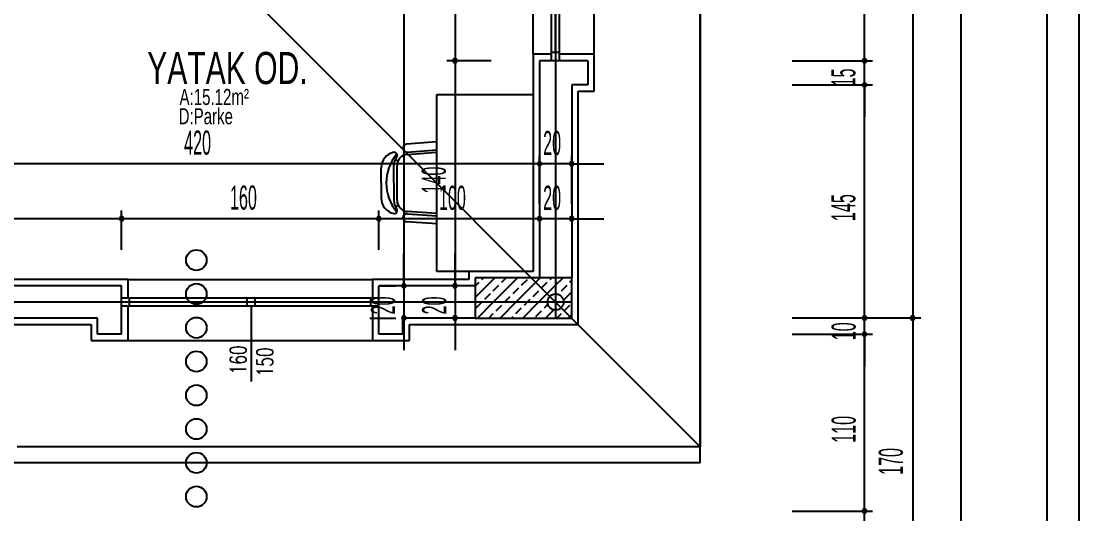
# Model space of a CAD drawing. Extents: x 3907.4 to 3911.57, y -3054.42 to -3053.7.
# Drawn here: x 3908.738 to 3908.8696, y -3054.2664 to -3054.2051 of the extents above; entities that cross this region are included whole.
import ezdxf

# ---------------------------------------------------------------- set-up
doc = ezdxf.new("R2010")
doc.units = 0
doc.header["$LTSCALE"] = 2
doc.header["$MEASUREMENT"] = 0
doc.linetypes.add('ACAD_ISO03W100', pattern=[30, 12, -18])
doc.linetypes.add('ACAD_ISO10W100', pattern=[18, 12, -3, 0, -3])
doc.layers.get('0').update_dxf_attribs({"linetype": 'CONTINUOUS'})
for name, color, linetype in [('AKS', 11, 'CONTINUOUS'), ('DOĞRAMA', 2, 'CONTINUOUS'), ('DUVAR', 7, 'CONTINUOUS'), ('KOLON', 3, 'CONTINUOUS'), ('KOLTAR', 9, 'CONTINUOUS'), ('MB', 11, 'CONTINUOUS'), ('OLÇÜ', 6, 'CONTINUOUS'), ('SıVA', 6, 'CONTINUOUS'), ('TEFRIŞ', 32, 'CONTINUOUS'), ('TEXT', 11, 'CONTINUOUS'), ('ÇATI', 7, 'CONTINUOUS')]:
    doc.layers.add(name, color=color, linetype=linetype)
doc.styles.add('DETAY', font='stylu.ttf', dxfattribs={"width": 0.7, "height": 13})
doc.styles.add('KAPı-PEN', font='simplex.shx', dxfattribs={"width": 0.7, "height": 10})
doc.styles.add('MAHAL', font='stylu.ttf', dxfattribs={"width": 0.7, "height": 20})
doc.styles.add('ÖLÇÜ', font='stylu.ttf', dxfattribs={"width": 0.5})

msp = doc.modelspace()

# ---------------------------------------------------------------- linework, layer by layer
at = {"color": 0, "linetype": 'ByBlock'}
for centre, start, end in [((3908.791949933844, -3054.21002954204), 90, 270), ((3908.791949933844, -3054.21002954204), 90, 270), ((3908.791949933844, -3054.21002954204), 270, 90), ((3908.791949933844, -3054.21002954204), 270, 90), ((3908.842896636755, -3054.21002954204), 90, 270), ((3908.842896636755, -3054.21002954204), 90, 270), ((3908.842896636755, -3054.21002954204), 270, 90), ((3908.842896636755, -3054.21002954204), 270, 90), ((3908.842896636755, -3054.21302954204), 90, 270), ((3908.842896636755, -3054.21302954204), 90, 270), ((3908.842896636755, -3054.21302954204), 270, 90), ((3908.842896636755, -3054.21302954204), 270, 90), ((3908.802465526087, -3054.222860197557), 0, 180), ((3908.802465526087, -3054.222860197557), 0, 180), ((3908.802465526087, -3054.222860197557), 180, 0), ((3908.802465526087, -3054.222860197557), 180, 0), ((3908.806465526086, -3054.222860197557), 0, 180), ((3908.806465526086, -3054.222860197557), 180, 0), ((3908.750465526086, -3054.229674175726), 0, 180), ((3908.750465526086, -3054.229674175726), 0, 180), ((3908.750465526086, -3054.229674175726), 180, 0), ((3908.750465526086, -3054.229674175726), 180, 0), ((3908.782465526087, -3054.229674175726), 0, 180), ((3908.782465526087, -3054.229674175726), 0, 180), ((3908.782465526087, -3054.229674175726), 180, 0), ((3908.782465526087, -3054.229674175726), 180, 0), ((3908.802465526087, -3054.229674175726), 0, 180), ((3908.802465526087, -3054.229674175726), 0, 180), ((3908.802465526087, -3054.229674175726), 180, 0), ((3908.802465526087, -3054.229674175726), 180, 0), ((3908.806465526086, -3054.229674175726), 0, 180), ((3908.806465526086, -3054.229674175726), 180, 0), ((3908.785582152533, -3054.23802954204), 90, 270), ((3908.785582152533, -3054.23802954204), 90, 270), ((3908.785582152533, -3054.23802954204), 270, 90), ((3908.785582152533, -3054.23802954204), 270, 90), ((3908.791949933844, -3054.23802954204), 90, 270), ((3908.791949933844, -3054.23802954204), 90, 270), ((3908.791949933844, -3054.23802954204), 270, 90), ((3908.791949933844, -3054.23802954204), 270, 90), ((3908.785582152533, -3054.24202954204), 90, 270), ((3908.785582152533, -3054.24202954204), 270, 90), ((3908.791949933844, -3054.24202954204), 90, 270), ((3908.791949933844, -3054.24202954204), 270, 90), ((3908.842896636755, -3054.242019613712), 90, 270), ((3908.842896636755, -3054.242019613712), 90, 270), ((3908.842896636755, -3054.242019613712), 270, 90), ((3908.842896636755, -3054.242019613712), 270, 90), ((3908.848896636755, -3054.242019613712), 90, 270), ((3908.848896636755, -3054.242019613712), 90, 270), ((3908.848896636755, -3054.242019613712), 270, 90), ((3908.848896636755, -3054.242019613712), 270, 90), ((3908.842896636755, -3054.24402954204), 90, 270), ((3908.842896636755, -3054.24402954204), 90, 270), ((3908.842896636755, -3054.24402954204), 270, 90), ((3908.842896636755, -3054.24402954204), 270, 90), ((3908.842896636755, -3054.26602954204), 90, 270), ((3908.842896636755, -3054.26602954204), 90, 270), ((3908.842896636755, -3054.26602954204), 270, 90), ((3908.842896636755, -3054.26602954204), 270, 90)]:
    msp.add_arc(centre, 0.00025, start, end, dxfattribs=at)
at = {"layer": 'AKS', "linetype": 'ACAD_ISO10W100'}
for p, q in [((3908.804465526086, -3053.717968091759), (3908.804465526086, -3054.24202954204)), ((3908.430962617092, -3054.24002954204), (3908.806465526086, -3054.24002954204))]:
    msp.add_line(p, q, dxfattribs=at)
at = {"layer": 'AKS'}
msp.add_circle((3908.804465526086, -3054.24002954204), 0.001, dxfattribs=at)
at = {"layer": 'DOĞRAMA'}
for p, q in [((3908.801665526086, -3054.20922954204), (3908.801665526086, -3054.17482954204)), ((3908.803965526086, -3054.21002954204), (3908.803965526086, -3054.17402954204)), ((3908.804965526086, -3054.21002954204), (3908.804965526086, -3054.17402954204)), ((3908.809265526086, -3054.20922954204), (3908.809265526086, -3054.17482954204)), ((3908.804465526086, -3054.20902954204), (3908.804465526086, -3054.192423657439)), ((3908.804965526086, -3054.20902954204), (3908.803965526086, -3054.20902954204)), ((3908.804965526086, -3054.20902954204), (3908.803965526086, -3054.20902954204)), ((3908.751265526086, -3054.23722954204), (3908.781665526086, -3054.23722954204)), ((3908.750465526086, -3054.23952954204), (3908.782465526087, -3054.23952954204)), ((3908.751465526086, -3054.24052954204), (3908.751465526086, -3054.23952954204)), ((3908.751465526086, -3054.24052954204), (3908.751465526086, -3054.23952954204)), ((3908.766071410687, -3054.24052954204), (3908.766071410687, -3054.23952954204)), ((3908.767071410688, -3054.24052954204), (3908.767071410688, -3054.23952954204)), ((3908.781465526086, -3054.24052954204), (3908.781465526086, -3054.23952954204)), ((3908.750465526086, -3054.24052954204), (3908.782465526087, -3054.24052954204)), ((3908.751465526086, -3054.24002954204), (3908.766071410687, -3054.24002954204)), ((3908.766574495727, -3054.24052954204), (3908.766574495727, -3054.247906646629)), ((3908.766574495727, -3054.24052954204), (3908.766574495727, -3054.249906646629)), ((3908.767071410688, -3054.24002954204), (3908.781465526086, -3054.24002954204)), ((3908.751265526086, -3054.24482954204), (3908.781665526086, -3054.24482954204))]:
    msp.add_line(p, q, dxfattribs=at)
at = {"layer": 'DUVAR'}
for p, q in [((3908.806465526086, -3054.21002954204), (3908.802465526087, -3054.21002954204)), ((3908.808465526086, -3054.21002954204), (3908.802465526087, -3054.21002954204)), ((3908.802465526087, -3054.21002954204), (3908.802465526087, -3054.23702954204)), ((3908.808465526086, -3054.21002954204), (3908.808465526086, -3054.21302954204)), ((3908.808465526086, -3054.21302954204), (3908.806465526086, -3054.21302954204)), ((3908.806465526086, -3054.21302954204), (3908.806465526086, -3054.23702954204)), ((3908.750465526086, -3054.23802954204), (3908.729465526086, -3054.23802954204)), ((3908.750465526086, -3054.24202954204), (3908.750465526086, -3054.23802954204)), ((3908.750465526086, -3054.24402954204), (3908.750465526086, -3054.23802954204)), ((3908.782465526087, -3054.24202954204), (3908.782465526087, -3054.23802954204)), ((3908.782465526087, -3054.24402954204), (3908.782465526087, -3054.23802954204)), ((3908.794465526086, -3054.23802954204), (3908.782465526087, -3054.23802954204)), ((3908.747465526086, -3054.24202954204), (3908.720465526086, -3054.24202954204)), ((3908.747465526086, -3054.24402954204), (3908.747465526086, -3054.24202954204)), ((3908.785465526086, -3054.24402954204), (3908.785465526086, -3054.24202954204)), ((3908.794465526086, -3054.24202954204), (3908.785465526086, -3054.24202954204)), ((3908.750465526086, -3054.24402954204), (3908.747465526086, -3054.24402954204)), ((3908.785465526086, -3054.24402954204), (3908.782465526087, -3054.24402954204))]:
    msp.add_line(p, q, dxfattribs=at)
at = {"layer": 'KOLON'}
for p, q in [((3908.794465526086, -3054.23702954204), (3908.794465526086, -3054.24202954204)), ((3908.806465526086, -3054.23702954204), (3908.794465526086, -3054.23702954204)), ((3908.806465526086, -3054.24202954204), (3908.806465526086, -3054.23702954204)), ((3908.794465526086, -3054.24202954204), (3908.806465526086, -3054.24202954204))]:
    msp.add_line(p, q, dxfattribs=at)
at = {"layer": 'KOLTAR'}
for p, q in [((3908.794465526086, -3054.23946778063), (3908.796903764676, -3054.23702954204)), ((3908.794465526086, -3054.238053567065), (3908.794936477171, -3054.237582615981)), ((3908.795290030561, -3054.23722906259), (3908.795489551112, -3054.23702954204)), ((3908.796704244124, -3054.238643276153), (3908.797411350905, -3054.237936169372)), ((3908.796732191801, -3054.24002954204), (3908.799732191801, -3054.23702954204)), ((3908.797764904295, -3054.237582615981), (3908.798317978236, -3054.23702954204)), ((3908.799179117858, -3054.238996829543), (3908.799886224639, -3054.238289722762)), ((3908.799560618926, -3054.24002954204), (3908.802560618926, -3054.23702954204)), ((3908.80023977803, -3054.237936169372), (3908.800946884811, -3054.23722906259)), ((3908.80238904605, -3054.24002954204), (3908.804465526086, -3054.237953062004)), ((3908.802714651764, -3054.238289722762), (3908.803421758545, -3054.237582615981)), ((3908.803775311936, -3054.23722906259), (3908.803974832486, -3054.23702954204)), ((3908.804465526086, -3054.237953062004), (3908.805389046051, -3054.23702954204)), ((3908.805189525498, -3054.238643276153), (3908.805896632279, -3054.237936169372)), ((3908.80625018567, -3054.237582615981), (3908.806465526086, -3054.237367275564)), ((3908.795643583952, -3054.239703936325), (3908.796350690733, -3054.238996829543)), ((3908.798146405361, -3054.24002954204), (3908.798825564467, -3054.239350382934)), ((3908.801653991592, -3054.239350382934), (3908.802361098373, -3054.238643276153)), ((3908.804759173433, -3054.239073628218), (3908.804835972107, -3054.238996829543)), ((3908.805440368476, -3054.239806646739), (3908.806465526086, -3054.238781489129)), ((3908.79458292378, -3054.240764596496), (3908.795290030561, -3054.240057489715)), ((3908.794732191801, -3054.24202954204), (3908.796732191801, -3054.24002954204)), ((3908.797057797514, -3054.241118149886), (3908.797764904295, -3054.240411043105)), ((3908.797560618926, -3054.24202954204), (3908.799560618926, -3054.24002954204)), ((3908.798118457686, -3054.240057489715), (3908.798146405361, -3054.24002954204)), ((3908.799532671248, -3054.241471703277), (3908.80023977803, -3054.240764596496)), ((3908.80038904605, -3054.24202954204), (3908.80238904605, -3054.24002954204)), ((3908.80059333142, -3054.240411043105), (3908.800974832486, -3054.24002954204)), ((3908.800974832486, -3054.24002954204), (3908.801300438201, -3054.239703936325)), ((3908.803068205154, -3054.240764596496), (3908.803509612264, -3054.240323189387)), ((3908.805543078889, -3054.241118149886), (3908.80625018567, -3054.240411043105)), ((3908.796146405361, -3054.24202954204), (3908.796704244124, -3054.241471703277)), ((3908.798974832486, -3054.24202954204), (3908.799179117858, -3054.241825256668)), ((3908.802007544983, -3054.241825256668), (3908.802714651764, -3054.241118149886)), ((3908.803217473175, -3054.24202954204), (3908.804242630786, -3054.24100438443)), ((3908.804631686735, -3054.24202954204), (3908.805189525498, -3054.241471703277)), ((3908.8060459003, -3054.24202954204), (3908.806465526086, -3054.241609916254))]:
    msp.add_line(p, q, dxfattribs=at)
at = {"layer": 'MB', "color": 2}
for q in [(3908.822465526086, -3053.82402954204), (3908.730465526086, -3054.26002954204)]:
    msp.add_line((3908.822465526086, -3054.26002954204), q, dxfattribs=at)
at = {"layer": 'OLÇÜ', "color": 6}
for p, q in [((3908.848896636755, -3053.98202954204), (3908.848896636755, -3054.242019613712)), ((3908.854896636755, -3053.98202954204), (3908.854896636755, -3054.27602954204)), ((3908.785582152533, -3054.16602954204), (3908.785582152533, -3054.23802954204)), ((3908.791949933844, -3054.17402954204), (3908.791949933844, -3054.21002954204)), ((3908.842896636755, -3054.21002954204), (3908.842896636755, -3054.17402954204)), ((3908.842896636755, -3054.21002954204), (3908.842896636755, -3054.20602954204)), ((3908.796465526086, -3054.21002954204), (3908.790949933843, -3054.21002954204)), ((3908.796465526086, -3054.21002954204), (3908.790949933843, -3054.21002954204)), ((3908.791949933844, -3054.21002954204), (3908.791949933844, -3054.23802954204)), ((3908.833896636755, -3054.21002954204), (3908.843896636755, -3054.21002954204)), ((3908.833896636755, -3054.21002954204), (3908.843896636755, -3054.21002954204)), ((3908.842896636755, -3054.21302954204), (3908.842896636755, -3054.21002954204)), ((3908.833896636755, -3054.21302954204), (3908.843896636755, -3054.21302954204)), ((3908.833896636755, -3054.21302954204), (3908.843896636755, -3054.21302954204)), ((3908.842896636755, -3054.242019613712), (3908.842896636755, -3054.21302954204)), ((3908.842896636755, -3054.21302954204), (3908.842896636755, -3054.21702954204)), ((3908.802465526087, -3054.227849277911), (3908.802465526087, -3054.221860197557)), ((3908.802465526087, -3054.227849277911), (3908.802465526087, -3054.221860197557)), ((3908.806465526086, -3054.227849277911), (3908.806465526086, -3054.221860197557)), ((3908.802465526087, -3054.222860197557), (3908.718465526086, -3054.222860197557)), ((3908.802465526087, -3054.222860197557), (3908.798465526086, -3054.222860197557)), ((3908.806465526086, -3054.222860197557), (3908.802465526087, -3054.222860197557)), ((3908.806465526086, -3054.222860197557), (3908.810465526086, -3054.222860197557)), ((3908.750465526086, -3054.23352954204), (3908.750465526086, -3054.228674175727)), ((3908.750465526086, -3054.23352954204), (3908.750465526086, -3054.228674175727)), ((3908.782465526087, -3054.23352954204), (3908.782465526087, -3054.228674175727)), ((3908.782465526087, -3054.23352954204), (3908.782465526087, -3054.228674175727)), ((3908.802465526087, -3054.227849277911), (3908.802465526087, -3054.228674175727)), ((3908.802465526087, -3054.227849277911), (3908.802465526087, -3054.228674175727)), ((3908.806465526086, -3054.227849277911), (3908.806465526086, -3054.228674175727)), ((3908.750465526086, -3054.229674175726), (3908.718465526086, -3054.229674175726)), ((3908.782465526087, -3054.229674175726), (3908.750465526086, -3054.229674175726)), ((3908.802465526087, -3054.229674175726), (3908.782465526087, -3054.229674175726)), ((3908.802465526087, -3054.229674175726), (3908.798465526086, -3054.229674175726)), ((3908.806465526086, -3054.229674175726), (3908.802465526087, -3054.229674175726)), ((3908.806465526086, -3054.229674175726), (3908.810465526086, -3054.229674175726)), ((3908.785582152533, -3054.23802954204), (3908.785582152533, -3054.23402954204)), ((3908.791949933844, -3054.23802954204), (3908.791949933844, -3054.23402954204)), ((3908.782465526087, -3054.23802954204), (3908.784582152532, -3054.23802954204)), ((3908.782465526087, -3054.23802954204), (3908.784582152532, -3054.23802954204)), ((3908.785582152533, -3054.23802954204), (3908.785582152533, -3054.24202954204)), ((3908.791949933844, -3054.23802954204), (3908.791949933844, -3054.24202954204)), ((3908.794465526086, -3054.23802954204), (3908.792949933843, -3054.23802954204)), ((3908.794465526086, -3054.23802954204), (3908.792949933843, -3054.23802954204)), ((3908.842896636755, -3054.242019613712), (3908.842896636755, -3054.238019613712)), ((3908.781345886557, -3054.24202954204), (3908.784582152532, -3054.24202954204)), ((3908.785582152533, -3054.24202954204), (3908.785582152533, -3054.24602954204)), ((3908.791949933844, -3054.24202954204), (3908.791949933844, -3054.24602954204)), ((3908.794465526086, -3054.24202954204), (3908.792949933843, -3054.24202954204)), ((3908.833896636755, -3054.242019613712), (3908.843896636755, -3054.242019613712)), ((3908.833896636755, -3054.242019613712), (3908.843896636755, -3054.242019613712)), ((3908.839896636755, -3054.242019613712), (3908.849896636755, -3054.242019613712)), ((3908.839896636755, -3054.242019613712), (3908.849896636755, -3054.242019613712)), ((3908.842896636755, -3054.24402954204), (3908.842896636755, -3054.242019613712)), ((3908.848896636755, -3054.242019613712), (3908.848896636755, -3054.27602954204)), ((3908.833896636755, -3054.24402954204), (3908.843896636755, -3054.24402954204)), ((3908.833896636755, -3054.24402954204), (3908.843896636755, -3054.24402954204)), ((3908.842896636755, -3054.26602954204), (3908.842896636755, -3054.24402954204)), ((3908.842896636755, -3054.24402954204), (3908.842896636755, -3054.24802954204)), ((3908.833896636755, -3054.26602954204), (3908.843896636755, -3054.26602954204)), ((3908.833896636755, -3054.26602954204), (3908.843896636755, -3054.26602954204)), ((3908.842896636755, -3054.27602954204), (3908.842896636755, -3054.26602954204))]:
    msp.add_line(p, q, dxfattribs=at)
at = {"layer": 'SıVA'}
for p, q in [((3908.801665526086, -3054.20922954204), (3908.801665526086, -3054.23622954204)), ((3908.803965526086, -3054.20922954204), (3908.801665526086, -3054.20922954204)), ((3908.809265526086, -3054.20922954204), (3908.804965526086, -3054.20922954204)), ((3908.809265526086, -3054.21382954204), (3908.809265526086, -3054.20922954204)), ((3908.807265526086, -3054.21382954204), (3908.809265526086, -3054.21382954204)), ((3908.807265526086, -3054.23782954204), (3908.807265526086, -3054.21382954204)), ((3908.801665526086, -3054.23622954204), (3908.793665526086, -3054.23622954204)), ((3908.793665526086, -3054.23622954204), (3908.793665526086, -3054.23722954204)), ((3908.807265526086, -3054.24282954204), (3908.807265526086, -3054.23622954204)), ((3908.751265526086, -3054.23722954204), (3908.730265526086, -3054.23722954204)), ((3908.751265526086, -3054.23952954204), (3908.751265526086, -3054.23722954204)), ((3908.793665526086, -3054.23722954204), (3908.781665526086, -3054.23722954204)), ((3908.781665526086, -3054.23722954204), (3908.781665526086, -3054.23952954204)), ((3908.751265526086, -3054.24482954204), (3908.751265526086, -3054.24052954204)), ((3908.781665526086, -3054.24052954204), (3908.781665526086, -3054.24482954204)), ((3908.720665526086, -3054.24282954204), (3908.746665526086, -3054.24282954204)), ((3908.746665526086, -3054.24282954204), (3908.746665526086, -3054.24482954204)), ((3908.786265526086, -3054.24482954204), (3908.786265526086, -3054.24282954204)), ((3908.786265526086, -3054.24282954204), (3908.795265526086, -3054.24282954204)), ((3908.793665526086, -3054.24282954204), (3908.807265526086, -3054.24282954204)), ((3908.746665526086, -3054.24482954204), (3908.751265526086, -3054.24482954204)), ((3908.781665526086, -3054.24482954204), (3908.786265526086, -3054.24482954204))]:
    msp.add_line(p, q, dxfattribs=at)
at = {"layer": 'TEFRIŞ'}
for p, q in [((3908.789665526086, -3054.21422954204), (3908.801665526086, -3054.21422954204)), ((3908.789665526086, -3054.23622954204), (3908.789665526086, -3054.21422954204)), ((3908.801665526086, -3054.21422954204), (3908.801665526086, -3054.23622954204)), ((3908.789665526086, -3054.22013473492), (3908.785931270405, -3054.220401467468)), ((3908.786001621368, -3054.221386380948), (3908.789665526086, -3054.221124673469)), ((3908.784515676515, -3054.222298337049), (3908.784872463513, -3054.222467758564)), ((3908.786022726657, -3054.221681854992), (3908.789665526086, -3054.221421655033)), ((3908.782763980425, -3054.22522954204), (3908.782763980425, -3054.223357463856)), ((3908.784343856933, -3054.22522954204), (3908.784343856933, -3054.223060733864)), ((3908.78473882606, -3054.227398350215), (3908.78473882606, -3054.223060733864)), ((3908.782763980425, -3054.22522954204), (3908.782763980425, -3054.227101620224)), ((3908.784343856933, -3054.22522954204), (3908.784343856933, -3054.227398350215)), ((3908.784515676515, -3054.228160747031), (3908.784872463513, -3054.227991325516)), ((3908.786001621368, -3054.229072703131), (3908.789665526086, -3054.229334410612)), ((3908.789665526086, -3054.229037429046), (3908.786022726657, -3054.228777229087)), ((3908.789665526086, -3054.23032434916), (3908.785931270405, -3054.230057616611)), ((3908.801665526086, -3054.23622954204), (3908.789665526086, -3054.23622954204))]:
    msp.add_line(p, q, dxfattribs=at)
for centre, radius, start, end in [((3908.785966445887, -3054.220893924209), 0.0004937114088517823, 94.08561678925663, 274.0856167892566), ((3908.78473882606, -3054.223357463856), 0.001974845635406161, 101.3185543350411, 180), ((3908.789032338203, -3054.22522954204), 0.005634811051515962, 140.1319464999287, 219.8680535000713), ((3908.786121218005, -3054.223060733864), 0.001777361071866559, 143.9127761869687, 180), ((3908.784375963661, -3054.22179741359), 0.0003771983250878066, 323.2151163333423, 93.75885057652556), ((3908.786121218005, -3054.223060733864), 0.001382391944784919, 94.08561678925663, 180), ((3908.78473882606, -3054.227101620224), 0.001974845635406122, 180, 258.6814456649589), ((3908.786121218005, -3054.227398350215), 0.001777361071865775, 180, 216.0872238130313), ((3908.786121218005, -3054.227398350215), 0.001382391944784511, 180, 265.9143832107434), ((3908.784375963661, -3054.22866167049), 0.0003771983250880431, 266.2411494234744, 36.78488366665766), ((3908.785966445887, -3054.229565159872), 0.0004937114088518058, 85.91438321074338, 265.9143832107434)]:
    msp.add_arc(centre, radius, start, end, dxfattribs=at)
at = {"layer": 'TEXT', "color": 30}
msp.add_line((3908.869567272018, -3053.696480489184), (3908.869567272018, -3054.419684015943), dxfattribs=at)
at = {"layer": 'TEXT', "color": 5, "ltscale": 50}
msp.add_line((3908.865567272018, -3053.703480489184), (3908.865567272018, -3054.412684015943), dxfattribs=at)
at = {"layer": 'TEXT'}
for centre in [(3908.75976251468, -3054.234832010689), (3908.75976251468, -3054.239032010689), (3908.75976251468, -3054.243232010689), (3908.75976251468, -3054.247432010689), (3908.75976251468, -3054.251632010689), (3908.75976251468, -3054.255832010689), (3908.75976251468, -3054.260032010689), (3908.75976251468, -3054.264232010689)]:
    msp.add_circle(centre, 0.00128, dxfattribs=at)
at = {"layer": 'ÇATI', "color": 9, "linetype": 'ACAD_ISO03W100', "ltscale": 0.3}
for p, q in [((3908.822465526086, -3054.02602954204), (3908.822465526086, -3054.25802954204)), ((3908.822465526086, -3054.25802954204), (3908.708465526086, -3054.14402954204)), ((3908.822465526086, -3054.25802954204), (3908.737465526086, -3054.25802954204))]:
    msp.add_line(p, q, dxfattribs=at)

# ---------------------------------------------------------------- texts
at = {"layer": 'DOĞRAMA', "style": 'KAPı-PEN', "width": 0.7}
for s, p in [('160', (3908.765967387525, -3054.249033546919)), ('150', (3908.769297699779, -3054.249284623312))]:
    msp.add_text(s, height=0.002, rotation=90, dxfattribs=at).set_placement(p)
at = {"layer": 'OLÇÜ', "color": 62, "style": 'ÖLÇÜ', "width": 0.5}
for s, p in [('15', (3908.841767061353, -3054.213232140869)), ('140', (3908.790804985088, -3054.226545281425)), ('145', (3908.841762668966, -3054.229971686222)), ('20', (3908.784485520029, -3054.241580603533)), ('20', (3908.79085330134, -3054.241580603533)), ('10', (3908.841800004252, -3054.244795807744)), ('110', (3908.841800004252, -3054.257545281425)), ('170', (3908.847670428849, -3054.261540317261))]:
    msp.add_text(s, height=0.003, rotation=90, dxfattribs=at).set_placement(p)
for s, p in [('420', (3908.758242429454, -3054.221715248802)), ('20', (3908.802914464593, -3054.221763565054)), ('160', (3908.763949786701, -3054.228551188904)), ('100', (3908.789949786701, -3054.228577543223)), ('20', (3908.802914464593, -3054.228577543223))]:
    msp.add_text(s, height=0.003, dxfattribs=at).set_placement(p)
at = {"layer": 'TEXT', "width": 0.7}
for s, height, style, p in [('YATAK OD.', 0.004, 'MAHAL', (3908.753645384637, -3054.21293982127)), ('A:15.12m²', 0.002, 'DETAY', (3908.757672742524, -3054.215538888464)), ('D:Parke', 0.002, 'DETAY', (3908.757557742879, -3054.217938630558))]:
    msp.add_text(s, height=height, dxfattribs=dict(at, style=style)).set_placement(p)

doc.saveas('drawing.dxf')
